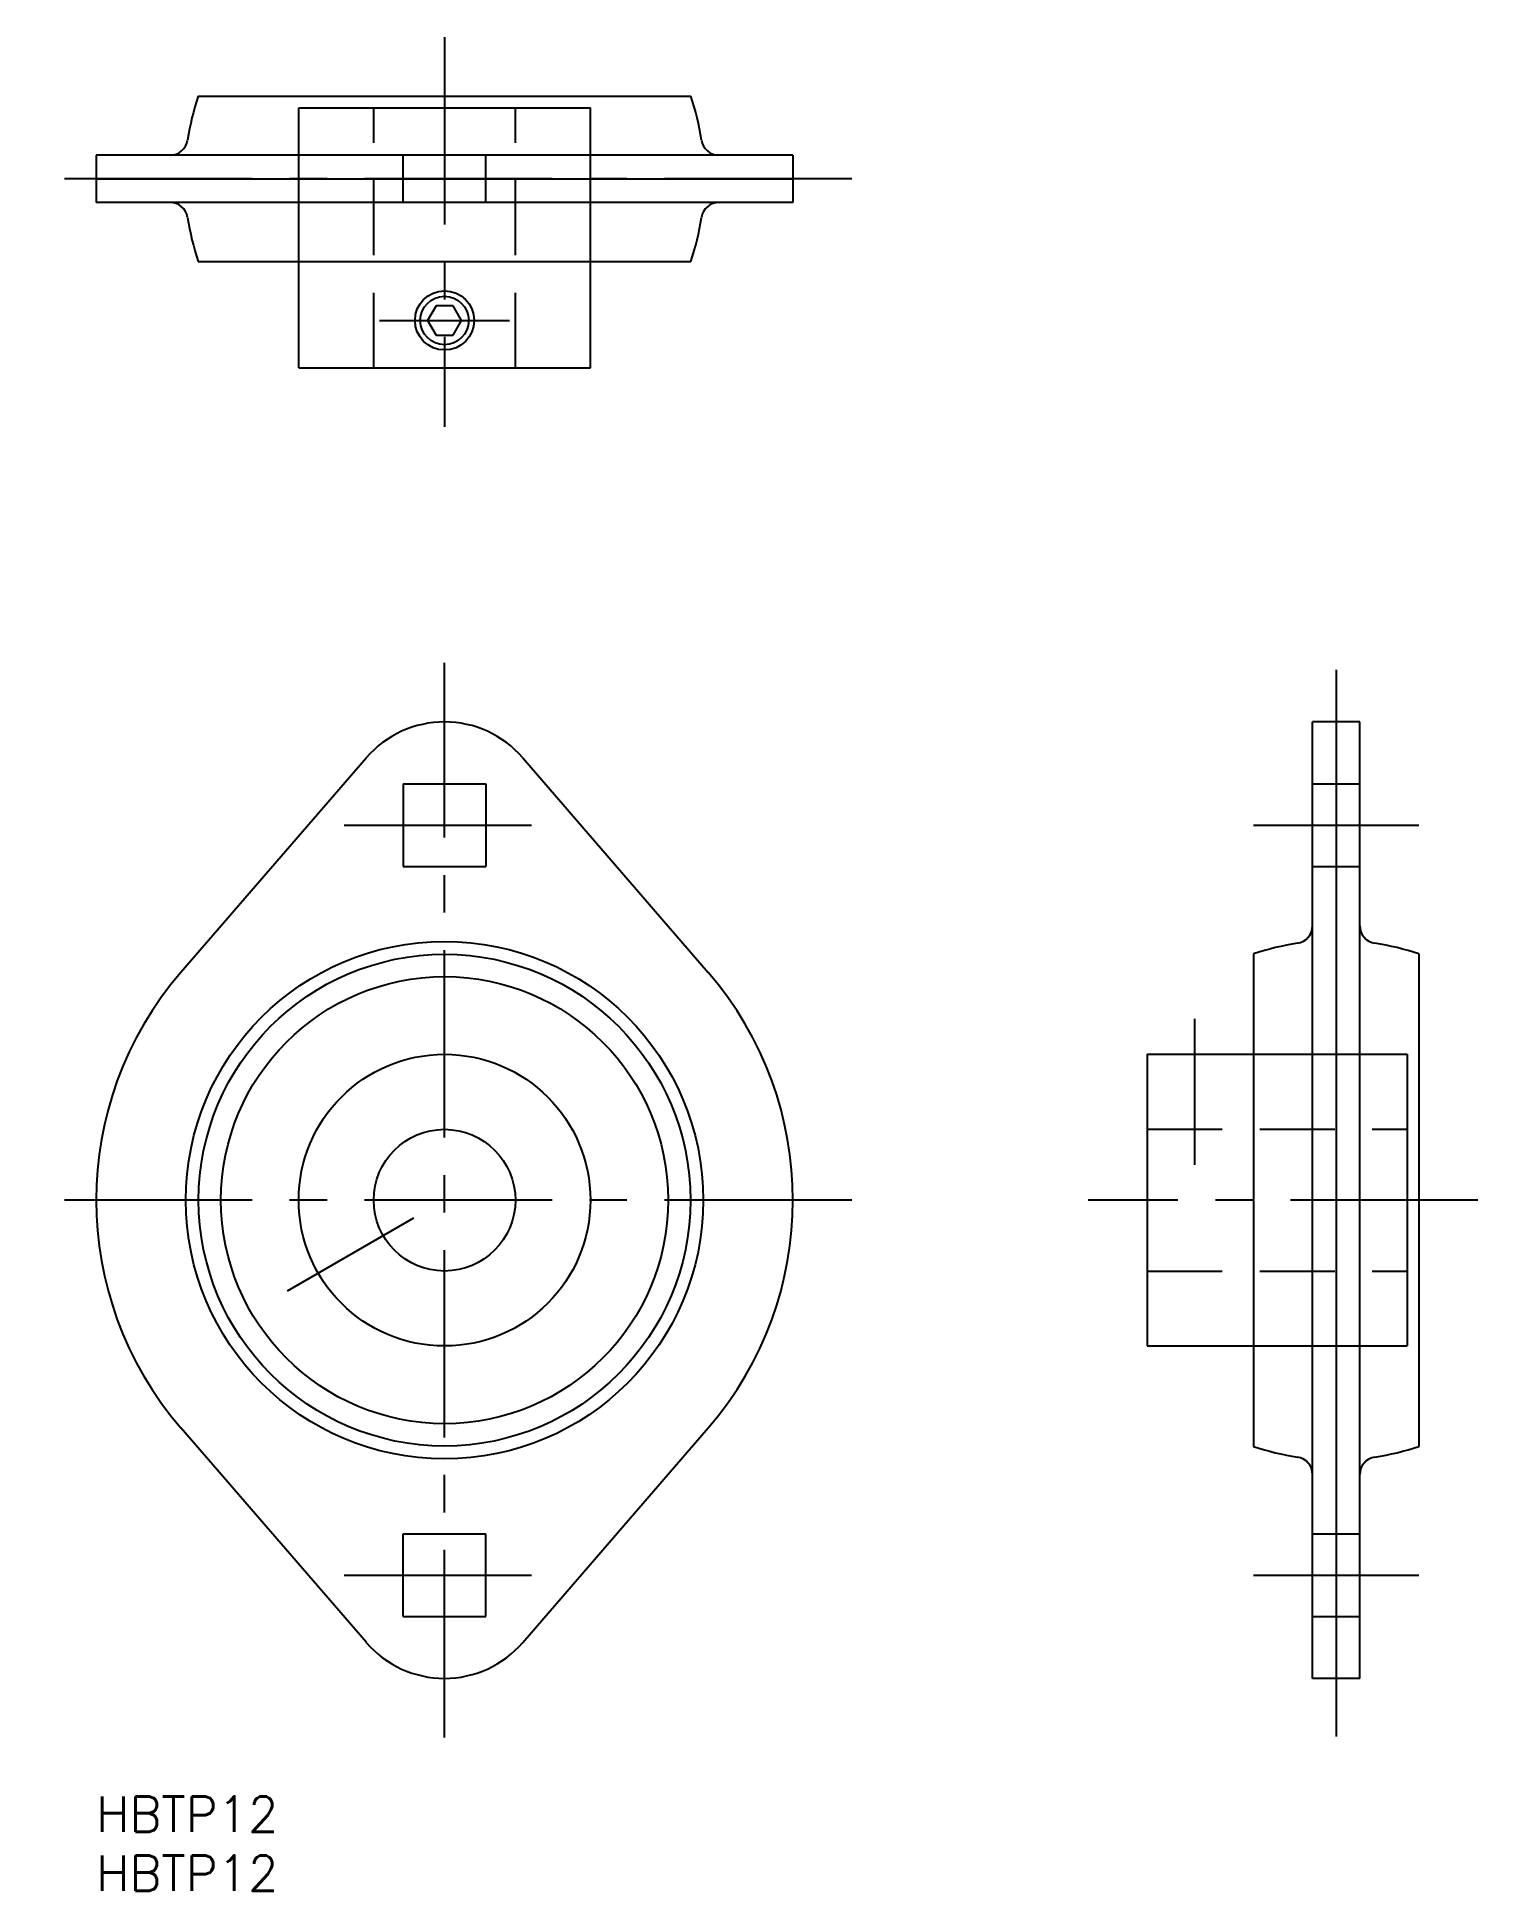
# Model space of a CAD drawing. Extents: x -5 to 117, y -8 to 149.
import ezdxf

# ---------------------------------------------------------------- set-up
doc = ezdxf.new("R2010")
doc.units = 0
doc.header["$LTSCALE"] = 0.5
doc.linetypes.add('CENTER', pattern=[50.8, 31.75, -6.35, 6.35, -6.35])
doc.linetypes.add('DASHED', pattern=[19.05, 12.7, -6.35])
for name, color, linetype in [('MSM_CENTER', 1, 'CENTER'), ('MSM_CONTINUOUS', 7, 'CONTINUOUS'), ('MSM_DASHED', 4, 'DASHED'), ('MSM_PART_NUMBER', 7, 'CONTINUOUS')]:
    doc.layers.add(name, color=color, linetype=linetype)
doc.styles.get("Standard").update_dxf_attribs({"font": 'txt.shx', "height": 3, "bigfont": 'bigfont.shx'})

# ---------------------------------------------------------------- blocks, each defined once
blk = doc.blocks.new('*U2')
at = {"layer": 'MSM_PART_NUMBER'}
blk.add_text('HBTP12', height=3, dxfattribs=at).set_placement((0, -3))
blk = doc.blocks.new('*U3')
at = {"layer": 'MSM_PART_NUMBER'}
blk.add_text('HBTP12', height=3, dxfattribs=at).set_placement((0, -8))

msp = doc.modelspace()

# ---------------------------------------------------------------- linework, layer by layer
at = {"layer": 'MSM_CENTER'}
for p, q in [((29.5, 149), (29.5, 116)), ((64, 137), (-5, 137)), ((24, 125), (35, 125)), ((29.5, 5), (29.5, 96)), ((105, 95.42), (105, 5.09)), ((21, 82.25), (38, 82.25)), ((98, 82.25), (112, 82.25)), ((93, 65.85), (93, 53.5)), ((64, 50.5), (-5, 50.5)), ((117, 50.5), (84, 50.5)), ((16.21, 42.83), (26.9, 49)), ((21, 18.75), (38, 18.75)), ((98, 18.75), (112, 18.75))]:
    msp.add_line(p, q, dxfattribs=at)
at = {"layer": 'MSM_CONTINUOUS'}
for p, q in [((8.64, 144), (50.36, 144)), ((17.15, 143), (41.85, 143)), ((17.15, 121), (17.15, 143)), ((41.85, 121), (41.85, 143)), ((59, 139), (0, 139)), ((0, 139), (0, 135)), ((59, 139), (59, 135)), ((0, 137), (59, 137)), ((59, 135), (0, 135)), ((8.64, 130), (50.36, 130)), ((28.78, 126.25), (28.06, 125)), ((30.22, 126.25), (28.78, 126.25)), ((30.94, 125), (30.22, 126.25)), ((28.06, 125), (28.78, 123.75)), ((30.22, 123.75), (30.94, 125)), ((28.78, 123.75), (30.22, 123.75)), ((17.15, 121), (41.85, 121)), ((103, 10), (103, 91)), ((107, 91), (103, 91)), ((105, 91), (105, 10)), ((107, 10), (107, 91)), ((22.88, 87.97), (7.17, 69.78)), ((36.12, 87.97), (51.83, 69.78)), ((26, 85.75), (26, 78.75)), ((26, 85.75), (33, 85.75)), ((33, 85.75), (33, 78.75)), ((26, 78.75), (33, 78.75)), ((98, 71.36), (98, 29.64)), ((112, 71.36), (112, 29.64)), ((89, 62.85), (111, 62.85)), ((89, 62.85), (89, 38.15)), ((111, 62.85), (111, 38.15)), ((89, 38.15), (111, 38.15)), ((22.88, 13.03), (7.17, 31.22)), ((36.12, 13.03), (51.83, 31.22)), ((26, 15.25), (26, 22.25)), ((26, 22.25), (33, 22.25)), ((33, 15.25), (33, 22.25)), ((26, 15.25), (33, 15.25)), ((107, 10), (103, 10))]:
    msp.add_line(p, q, dxfattribs=at)
for centre, radius in [((29.5, 125), 2.5), ((29.5, 125), 2.05), ((29.5, 50.5), 21.91), ((29.5, 50.5), 20.82), ((29.5, 50.5), 18.93), ((29.5, 50.5), 12.35), ((29.5, 50.5), 6)]:
    msp.add_circle(centre, radius, dxfattribs=at)
for centre, radius, start, end in [((29.5, 137), 22, 161.447, 171.4347), ((29.5, 137), 22, 8.5653, 18.553), ((6.26, 140.5), 1.5, 270, 351.4347), ((52.74, 140.5), 1.5, 188.5653, 270), ((6.26, 133.5), 1.5, 8.5653, 90), ((29.5, 137), 22, 188.5653, 198.553), ((29.5, 137), 22, 341.447, 351.4347), ((52.74, 133.5), 1.5, 90, 171.4347), ((29.5, 82.25), 8.75, 40.8093, 139.1907), ((105, 50.5), 22, 98.5653, 108.553), ((101.5, 73.74), 1.5, 278.5653, 0), ((108.5, 73.74), 1.5, 180, 261.4347), ((105, 50.5), 22, 71.447, 81.4347), ((29.5, 50.5), 29.5, 139.1907, 220.8093), ((29.5, 50.5), 29.5, 319.1907, 40.8093), ((105, 50.5), 22, 251.447, 261.4347), ((101.5, 27.26), 1.5, 0, 81.4347), ((108.5, 27.26), 1.5, 98.5653, 180), ((105, 50.5), 22, 278.5653, 288.553), ((29.5, 18.75), 8.75, 220.8093, 319.1907)]:
    msp.add_arc(centre, radius, start, end, dxfattribs=at)
at = {"layer": 'MSM_DASHED'}
for p, q in [((23.5, 121), (23.5, 143)), ((35.5, 121), (35.5, 143)), ((26, 135), (26, 139)), ((33, 135), (33, 139)), ((103, 85.75), (107, 85.75)), ((103, 78.75), (107, 78.75)), ((89, 56.5), (111, 56.5)), ((89, 44.5), (111, 44.5)), ((103, 22.25), (107, 22.25)), ((103, 15.25), (107, 15.25))]:
    msp.add_line(p, q, dxfattribs=at)

# ---------------------------------------------------------------- block references
at = {"layer": 'MSM_CONTINUOUS'}
for name in ['*U2', '*U3']:
    msp.add_blockref(name, (0, 0), dxfattribs=at)

doc.saveas('drawing.dxf')
